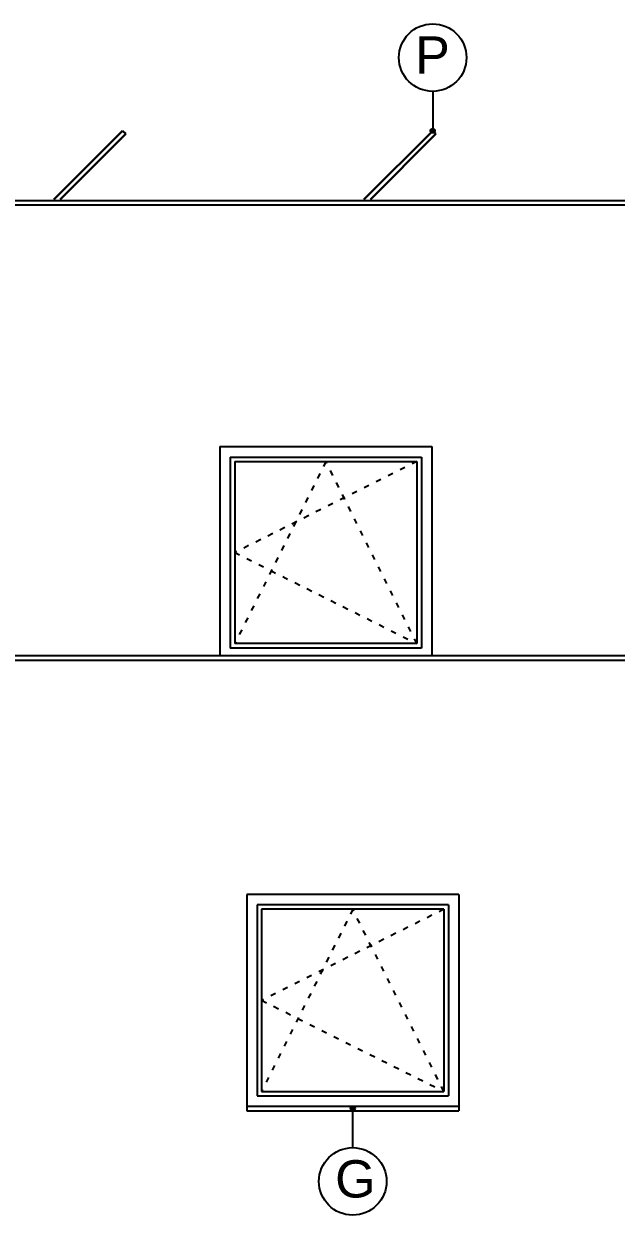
# Model space of a CAD drawing. Extents: x 3792242 to 5145247, y -1546315 to -1031918.
# Drawn here: x 4204283 to 4208247, y -1522413 to -1514431 of the extents above; entities that cross this region are included whole.
import ezdxf

# ---------------------------------------------------------------- set-up
doc = ezdxf.new("R2010")
doc.units = 0
doc.header["$MEASUREMENT"] = 0
doc.linetypes.add('ACAD_ISO03W100', pattern=[30, 12, -18])
for name, color, linetype in [('OKNÁ', 143, 'CONTINUOUS'), ('TENKÁ', 7, 'CONTINUOUS'), ('ZZ-elektro', 221, 'CONTINUOUS')]:
    doc.layers.add(name, color=color, linetype=linetype)
doc.styles.add('ARIAL', font='arial.ttf')

msp = doc.modelspace()

# ---------------------------------------------------------------- hatches: boundary and pattern name
at = {"layer": 'TENKÁ', "ltscale": 0.25}
h = msp.add_hatch(color=256, dxfattribs=at)
h.dxf.hatch_style = 1
h.paths.add_polyline_path([(4207004.527, -1515147.322, 1), (4207034.527, -1515147.322, 1)])
h = msp.add_hatch(color=256, dxfattribs=at)
h.dxf.hatch_style = 1
h.paths.add_polyline_path([(4206499.314, -1521697.018, 1), (4206469.314, -1521697.018, 1)])

# ---------------------------------------------------------------- linework, layer by layer
at = {"layer": 'OKNÁ'}
for p, q in [((4205694.314, -1517363.77), (4206914.314, -1517363.77)), ((4205694.314, -1517363.77), (4205694.314, -1518583.77)), ((4206914.314, -1517363.77), (4206914.314, -1518583.77)), ((4206914.314, -1518583.77), (4205694.314, -1518583.77)), ((4207094.314, -1520363.77), (4205874.314, -1520363.77)), ((4205874.314, -1520363.77), (4205874.314, -1521583.77)), ((4207094.314, -1520363.77), (4207094.314, -1521583.77)), ((4205874.314, -1521583.77), (4207094.314, -1521583.77))]:
    msp.add_line(p, q, dxfattribs=at)
at = {"layer": 'OKNÁ', "linetype": 'ACAD_ISO03W100', "ltscale": 3}
for p, q in [((4206914.314, -1517363.77), (4205694.314, -1517973.77)), ((4206304.314, -1517363.77), (4205694.314, -1518583.77)), ((4206914.314, -1518583.77), (4206304.314, -1517363.77)), ((4205694.314, -1517973.77), (4206914.314, -1518583.77)), ((4207094.314, -1520363.77), (4205874.314, -1520973.77)), ((4206484.314, -1520363.77), (4205874.314, -1521583.77)), ((4207094.314, -1521583.77), (4206484.314, -1520363.77)), ((4205874.314, -1520973.77), (4207094.314, -1521583.77))]:
    msp.add_line(p, q, dxfattribs=at)
at = {"layer": 'TENKÁ', "ltscale": 0.25}
for p, q in [((4207019.527, -1514883.262), (4207019.527, -1515147.322)), ((4206484.314, -1521961.078), (4206484.314, -1521697.018))]:
    msp.add_line(p, q, dxfattribs=at)
at = {"layer": 'TENKÁ'}
for p, q in [((4159004.314, -1515613.77), (4215129.314, -1515613.77)), ((4159004.314, -1515643.77), (4215129.314, -1515643.77)), ((4205594.314, -1517263.77), (4207014.314, -1517263.77)), ((4205594.314, -1517263.77), (4205594.314, -1518663.77)), ((4207014.314, -1517263.77), (4207014.314, -1518663.77)), ((4205664.314, -1517333.77), (4206944.314, -1517333.77)), ((4205664.314, -1517333.77), (4205664.314, -1518613.77)), ((4206944.314, -1517333.77), (4206944.314, -1518613.77)), ((4173034.314, -1518663.77), (4218634.314, -1518663.77)), ((4206944.314, -1518613.77), (4205664.314, -1518613.77)), ((4173034.314, -1518693.77), (4218634.314, -1518693.77)), ((4205774.314, -1520263.77), (4205774.314, -1521713.77)), ((4207194.314, -1520263.77), (4205774.314, -1520263.77)), ((4207194.314, -1520263.77), (4207194.314, -1521713.77)), ((4207124.314, -1520333.77), (4205844.314, -1520333.77)), ((4205844.314, -1520333.77), (4205844.314, -1521613.77)), ((4207124.314, -1520333.77), (4207124.314, -1521613.77)), ((4205844.314, -1521613.77), (4207124.314, -1521613.77)), ((4205774.314, -1521683.77), (4207194.314, -1521683.77)), ((4205774.314, -1521713.77), (4207194.314, -1521713.77))]:
    msp.add_line(p, q, dxfattribs=at)
at = {"layer": 'TENKÁ', "ltscale": 0.25}
for centre, radius in [((4207019.527, -1514657.091), 226.172), ((4207019.527, -1515147.322), 15), ((4206484.314, -1521697.018), 15), ((4206484.314, -1522187.249), 226.172)]:
    msp.add_circle(centre, radius, dxfattribs=at)
at = {"layer": 'ZZ-elektro', "color": 253, "lineweight": 30, "ltscale": 10}
for p, q in [((4204943.527, -1515147.322), (4204483.527, -1515607.322)), ((4204943.527, -1515147.322), (4204964.741, -1515168.535)), ((4207019.527, -1515147.322), (4206559.527, -1515607.322)), ((4207019.527, -1515147.322), (4207040.741, -1515168.535)), ((4204964.741, -1515168.535), (4204525.954, -1515607.322)), ((4207040.741, -1515168.535), (4206601.954, -1515607.322))]:
    msp.add_line(p, q, dxfattribs=at)

# ---------------------------------------------------------------- texts
at = {"layer": 'TENKÁ', "lineweight": 40, "ltscale": 0.25, "style": 'ARIAL'}
for s, p in [('P', (4206901.341, -1514764.982)), ('G', (4206366.128, -1522295.14))]:
    msp.add_text(s, height=250, dxfattribs=at).set_placement(p)

doc.saveas('drawing.dxf')
